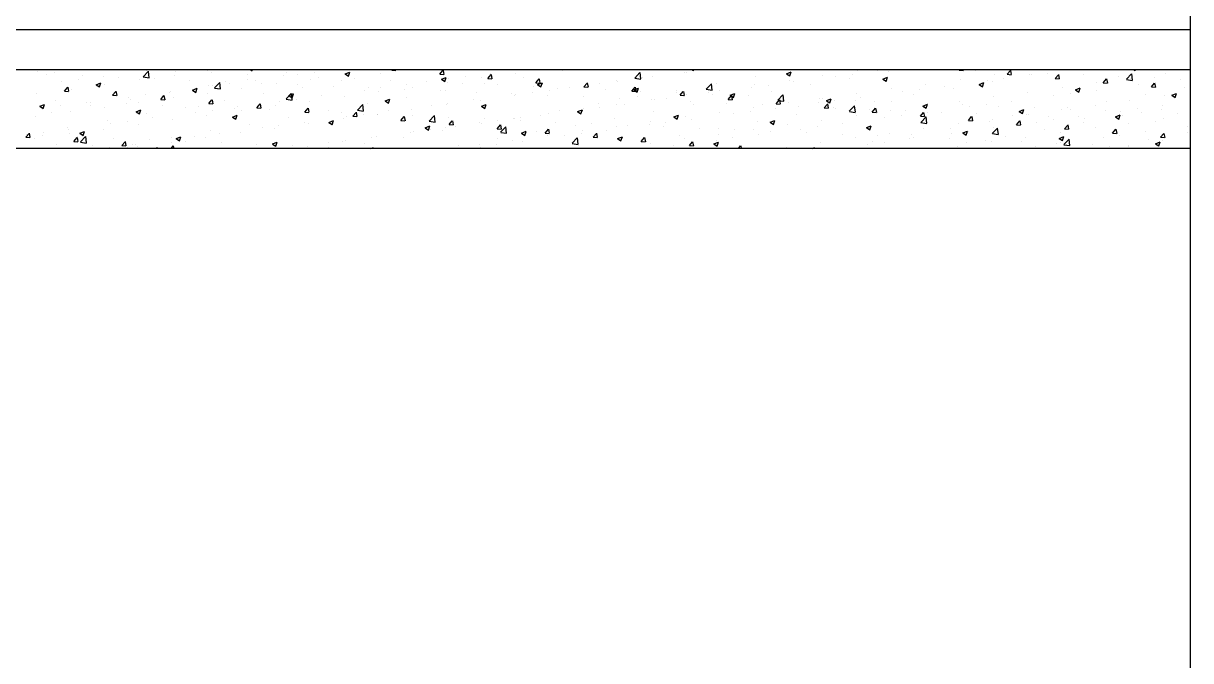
# Model space of a CAD drawing. Header units: millimetres. Extents: x 400382 to 401267, y 4543945 to 4544126.
# Drawn here: x 400784.703 to 400789.128, y 4543955.276 to 4543957.694 of the extents above; entities that cross this region are included whole.
import ezdxf

# ---------------------------------------------------------------- set-up
doc = ezdxf.new("R2010")
doc.units = ezdxf.units.MM
doc.layers.add('görünüş prota', color=4, linetype='Continuous')
doc.layers.add('kesit tarama prota', color=252, linetype='Continuous')
doc.layers.add('PRT-KD-kazik', color=172, linetype='Continuous', lineweight=25)

msp = doc.modelspace()

# ---------------------------------------------------------------- linework, layer by layer
at = {"layer": 'görünüş prota'}
for p, q in [((400789.12779, 4543957.66944), (400713.76012, 4543957.66944)), ((400713.76012, 4543957.51944), (400789.12779, 4543957.51944)), ((400789.12779, 4543957.21944), (400713.76012, 4543957.21944))]:
    msp.add_line(p, q, dxfattribs=at)
at = {"layer": 'kesit tarama prota', "color": 253, "linetype": 'Continuous'}
for p, q in [((400785.14544, 4543957.51788), (400785.14544, 4543957.51788)), ((400785.56266, 4543957.51944), (400785.56998, 4543957.5145)), ((400785.57001, 4543957.51449), (400785.57167, 4543957.51944)), ((400786.05241, 4543957.51928), (400786.05241, 4543957.51928)), ((400786.09913, 4543957.51709), (400786.1011, 4543957.51944)), ((400786.09913, 4543957.5171), (400786.11431, 4543957.51577)), ((400786.11583, 4543957.51605), (400786.11521, 4543957.51944)), ((400787.23702, 4543957.51944), (400787.24352, 4543957.51505)), ((400787.24355, 4543957.51504), (400787.24503, 4543957.51944)), ((400787.27238, 4543957.51789), (400787.27238, 4543957.51789)), ((400787.62487, 4543957.51689), (400787.62487, 4543957.51689)), ((400788.2501, 4543957.51688), (400788.25225, 4543957.51944)), ((400788.2501, 4543957.51689), (400788.26529, 4543957.51556)), ((400788.2668, 4543957.51584), (400788.26614, 4543957.51944)), ((400788.91138, 4543957.51944), (400788.91706, 4543957.51561)), ((400788.91709, 4543957.51559), (400788.91838, 4543957.51944)), ((400784.75627, 4543957.51094), (400784.75627, 4543957.51094)), ((400784.79223, 4543957.50095), (400784.79223, 4543957.50095)), ((400784.82165, 4543957.50697), (400784.82165, 4543957.50697)), ((400784.84767, 4543957.47282), (400784.84767, 4543957.47282)), ((400784.91125, 4543957.48119), (400784.91125, 4543957.48119)), ((400784.92782, 4543957.49522), (400784.92782, 4543957.49522)), ((400785.00745, 4543957.49386), (400785.00745, 4543957.49386)), ((400785.06341, 4543957.48949), (400785.06341, 4543957.48949)), ((400785.14382, 4543957.47958), (400785.14382, 4543957.47958)), ((400785.15662, 4543957.49165), (400785.1764, 4543957.51227)), ((400785.15689, 4543957.49108), (400785.17948, 4543957.48757)), ((400785.16786, 4543957.51498), (400785.16786, 4543957.51498)), ((400785.17957, 4543957.48819), (400785.17677, 4543957.51231)), ((400785.199, 4543957.48376), (400785.199, 4543957.48376)), ((400785.27423, 4543957.49746), (400785.27423, 4543957.49746)), ((400785.28103, 4543957.51215), (400785.28103, 4543957.51215)), ((400785.33459, 4543957.47804), (400785.33459, 4543957.47804)), ((400785.40253, 4543957.51372), (400785.40253, 4543957.51372)), ((400785.41662, 4543957.50643), (400785.41662, 4543957.50643)), ((400785.55181, 4543957.48255), (400785.55181, 4543957.48255)), ((400785.55222, 4543957.5007), (400785.55222, 4543957.5007)), ((400785.58103, 4543957.47799), (400785.58103, 4543957.47799)), ((400785.68781, 4543957.49497), (400785.68781, 4543957.49497)), ((400785.69994, 4543957.50798), (400785.69994, 4543957.50798)), ((400785.74144, 4543957.49911), (400785.74144, 4543957.49911)), ((400785.79007, 4543957.48235), (400785.79007, 4543957.48235)), ((400785.80503, 4543957.50748), (400785.80503, 4543957.50748)), ((400785.8234, 4543957.48924), (400785.8234, 4543957.48924)), ((400785.90893, 4543957.47764), (400785.90893, 4543957.47764)), ((400785.922, 4543957.5014), (400785.922, 4543957.5014)), ((400785.92237, 4543957.50268), (400785.93501, 4543957.49416)), ((400785.92241, 4543957.50276), (400785.94019, 4543957.50958)), ((400785.93504, 4543957.49414), (400785.9402, 4543957.50949)), ((400785.95899, 4543957.48351), (400785.95899, 4543957.48351)), ((400786.05706, 4543957.50306), (400786.05706, 4543957.50306)), ((400786.09458, 4543957.47778), (400786.09458, 4543957.47778)), ((400786.28132, 4543957.50115), (400786.29356, 4543957.51574)), ((400786.28132, 4543957.50116), (400786.2965, 4543957.49983)), ((400786.2874, 4543957.48234), (400786.30004, 4543957.47382)), ((400786.28744, 4543957.48241), (400786.30522, 4543957.48924)), ((400786.29802, 4543957.50011), (400786.29508, 4543957.51603)), ((400786.30008, 4543957.4738), (400786.30523, 4543957.48915)), ((400786.31502, 4543957.48323), (400786.31502, 4543957.48323)), ((400786.3786, 4543957.49161), (400786.3786, 4543957.49161)), ((400786.43996, 4543957.48792), (400786.43996, 4543957.48792)), ((400786.4635, 4543957.48521), (400786.47575, 4543957.4998)), ((400786.4635, 4543957.48522), (400786.47868, 4543957.48389)), ((400786.4748, 4543957.50427), (400786.4748, 4543957.50427)), ((400786.4802, 4543957.48417), (400786.47726, 4543957.50009)), ((400786.56825, 4543957.50418), (400786.56825, 4543957.50418)), ((400786.59845, 4543957.49045), (400786.59845, 4543957.49045)), ((400786.64568, 4543957.46927), (400786.65793, 4543957.48387)), ((400786.66238, 4543957.46823), (400786.65945, 4543957.48416)), ((400786.74658, 4543957.51588), (400786.74658, 4543957.51588)), ((400786.95218, 4543957.47574), (400786.95218, 4543957.47574)), ((400786.9558, 4543957.47281), (400786.9558, 4543957.47281)), ((400787.02049, 4543957.48683), (400787.04028, 4543957.50744)), ((400787.02077, 4543957.48625), (400787.04336, 4543957.48275)), ((400787.04345, 4543957.48336), (400787.04064, 4543957.50749)), ((400787.04838, 4543957.4884), (400787.04838, 4543957.4884)), ((400787.08772, 4543957.49186), (400787.08772, 4543957.49186)), ((400787.20879, 4543957.50952), (400787.20879, 4543957.50952)), ((400787.21814, 4543957.50974), (400787.21814, 4543957.50974)), ((400787.47674, 4543957.49146), (400787.47674, 4543957.49146)), ((400787.59591, 4543957.50323), (400787.60855, 4543957.49471)), ((400787.59595, 4543957.50331), (400787.61373, 4543957.51014)), ((400787.60568, 4543957.47837), (400787.60568, 4543957.47837)), ((400787.60858, 4543957.4947), (400787.61373, 4543957.51005)), ((400787.62195, 4543957.47253), (400787.62195, 4543957.47253)), ((400787.73398, 4543957.49463), (400787.73398, 4543957.49463)), ((400787.78237, 4543957.49365), (400787.78237, 4543957.49365)), ((400787.83386, 4543957.48654), (400787.83386, 4543957.48654)), ((400787.84595, 4543957.50202), (400787.84595, 4543957.50202)), ((400787.8659, 4543957.51368), (400787.8659, 4543957.51368)), ((400787.94215, 4543957.51468), (400787.94215, 4543957.51468)), ((400787.96094, 4543957.48289), (400787.97358, 4543957.47437)), ((400787.96098, 4543957.48297), (400787.97876, 4543957.4898)), ((400787.97362, 4543957.47436), (400787.97877, 4543957.4897)), ((400787.98199, 4543957.51197), (400787.98199, 4543957.51197)), ((400788.25345, 4543957.48231), (400788.25345, 4543957.48231)), ((400788.31349, 4543957.51591), (400788.31349, 4543957.51591)), ((400788.35594, 4543957.47778), (400788.35594, 4543957.47778)), ((400788.37525, 4543957.47393), (400788.37525, 4543957.47393)), ((400788.38386, 4543957.5002), (400788.38386, 4543957.5002)), ((400788.41953, 4543957.48615), (400788.41953, 4543957.48615)), ((400788.43229, 4543957.50094), (400788.44453, 4543957.51553)), ((400788.43229, 4543957.50095), (400788.44747, 4543957.49962)), ((400788.44898, 4543957.4999), (400788.44605, 4543957.51582)), ((400788.44908, 4543957.51019), (400788.44908, 4543957.51019)), ((400788.51216, 4543957.51646), (400788.51216, 4543957.51646)), ((400788.51573, 4543957.49881), (400788.51573, 4543957.49881)), ((400788.52338, 4543957.49936), (400788.52338, 4543957.49936)), ((400788.58467, 4543957.50446), (400788.58467, 4543957.50446)), ((400788.61447, 4543957.485), (400788.62672, 4543957.49959)), ((400788.61447, 4543957.48501), (400788.62966, 4543957.48368)), ((400788.63117, 4543957.48396), (400788.62823, 4543957.49988)), ((400788.72026, 4543957.49873), (400788.72026, 4543957.49873)), ((400788.79666, 4543957.46906), (400788.8089, 4543957.48365)), ((400788.81335, 4543957.46802), (400788.81041, 4543957.48394)), ((400788.85585, 4543957.493), (400788.85585, 4543957.493)), ((400788.88437, 4543957.482), (400788.90416, 4543957.50262)), ((400788.88464, 4543957.48143), (400788.90723, 4543957.47792)), ((400788.89971, 4543957.48509), (400788.89971, 4543957.48509)), ((400788.90733, 4543957.47854), (400788.90452, 4543957.50266)), ((400788.99144, 4543957.48727), (400788.99144, 4543957.48727)), ((400789.03163, 4543957.50414), (400789.03163, 4543957.50414)), ((400789.08931, 4543957.48294), (400789.08931, 4543957.48294)), ((400789.12703, 4543957.48154), (400789.12703, 4543957.48154)), ((400784.85908, 4543957.43761), (400784.87133, 4543957.4522)), ((400784.85908, 4543957.43762), (400784.87426, 4543957.43629)), ((400784.87579, 4543957.43657), (400784.87285, 4543957.45249)), ((400784.8836, 4543957.44427), (400784.8836, 4543957.44427)), ((400784.97889, 4543957.46144), (400784.99153, 4543957.45292)), ((400784.97893, 4543957.46152), (400784.99671, 4543957.46835)), ((400784.99157, 4543957.45291), (400784.99672, 4543957.46826)), ((400785.01189, 4543957.46053), (400785.01189, 4543957.46053)), ((400785.04127, 4543957.42167), (400785.05351, 4543957.43626)), ((400785.05797, 4543957.42063), (400785.05503, 4543957.43655)), ((400785.25555, 4543957.4317), (400785.25555, 4543957.4317)), ((400785.26083, 4543957.43583), (400785.26083, 4543957.43583)), ((400785.34393, 4543957.4411), (400785.35656, 4543957.43258)), ((400785.34396, 4543957.44118), (400785.36174, 4543957.448)), ((400785.3566, 4543957.43256), (400785.36175, 4543957.44791)), ((400785.39944, 4543957.42917), (400785.39944, 4543957.42917)), ((400785.40368, 4543957.45713), (400785.40368, 4543957.45713)), ((400785.42124, 4543957.45695), (400785.42124, 4543957.45695)), ((400785.4277, 4543957.44961), (400785.44748, 4543957.47023)), ((400785.42797, 4543957.44904), (400785.45056, 4543957.44553)), ((400785.45065, 4543957.44615), (400785.44785, 4543957.47027)), ((400785.47018, 4543957.47231), (400785.47018, 4543957.47231)), ((400785.48483, 4543957.46532), (400785.48483, 4543957.46532)), ((400785.53136, 4543957.44821), (400785.53136, 4543957.44821)), ((400785.60577, 4543957.46658), (400785.60577, 4543957.46658)), ((400785.66178, 4543957.46609), (400785.66178, 4543957.46609)), ((400785.72173, 4543957.40411), (400785.71893, 4543957.42823)), ((400785.74136, 4543957.46085), (400785.74136, 4543957.46085)), ((400785.7608, 4543957.45221), (400785.7608, 4543957.45221)), ((400785.87695, 4543957.45512), (400785.87695, 4543957.45512)), ((400785.99482, 4543957.44108), (400785.99482, 4543957.44108)), ((400786.01254, 4543957.44939), (400786.01254, 4543957.44939)), ((400786.04932, 4543957.43473), (400786.04932, 4543957.43473)), ((400786.05841, 4543957.44945), (400786.05841, 4543957.44945)), ((400786.14813, 4543957.44366), (400786.14813, 4543957.44366)), ((400786.1546, 4543957.46212), (400786.1546, 4543957.46212)), ((400786.17762, 4543957.45099), (400786.17762, 4543957.45099)), ((400786.23017, 4543957.47205), (400786.23017, 4543957.47205)), ((400786.28372, 4543957.43793), (400786.28372, 4543957.43793)), ((400786.30219, 4543957.4396), (400786.30219, 4543957.4396)), ((400786.30954, 4543957.47003), (400786.30954, 4543957.47003)), ((400786.36576, 4543957.46632), (400786.36576, 4543957.46632)), ((400786.41931, 4543957.43221), (400786.41931, 4543957.43221)), ((400786.45032, 4543957.46503), (400786.45032, 4543957.46503)), ((400786.50135, 4543957.4606), (400786.50135, 4543957.4606)), ((400786.63198, 4543957.43358), (400786.63198, 4543957.43358)), ((400786.63694, 4543957.45487), (400786.63694, 4543957.45487)), ((400786.64569, 4543957.46928), (400786.66087, 4543957.46795)), ((400786.65243, 4543957.462), (400786.66507, 4543957.45347)), ((400786.65247, 4543957.46207), (400786.67025, 4543957.4689)), ((400786.66511, 4543957.45346), (400786.67026, 4543957.46881)), ((400786.69709, 4543957.43867), (400786.69709, 4543957.43867)), ((400786.72818, 4543957.44624), (400786.72818, 4543957.44624)), ((400786.77253, 4543957.44914), (400786.77253, 4543957.44914)), ((400786.8275, 4543957.45655), (400786.8275, 4543957.45655)), ((400786.82787, 4543957.45333), (400786.84011, 4543957.46793)), ((400786.82787, 4543957.45334), (400786.84305, 4543957.45201)), ((400786.84457, 4543957.45229), (400786.84163, 4543957.46822)), ((400786.88859, 4543957.46736), (400786.88859, 4543957.46736)), ((400786.90812, 4543957.44341), (400786.90812, 4543957.44341)), ((400787.01005, 4543957.43739), (400787.0223, 4543957.45199)), ((400787.01005, 4543957.4374), (400787.02524, 4543957.43608)), ((400787.01746, 4543957.44165), (400787.0301, 4543957.43313)), ((400787.0175, 4543957.44173), (400787.03528, 4543957.44856)), ((400787.02675, 4543957.43636), (400787.02382, 4543957.45228)), ((400787.03014, 4543957.43312), (400787.03529, 4543957.44847)), ((400787.04371, 4543957.43768), (400787.04371, 4543957.43768)), ((400787.1793, 4543957.43195), (400787.1793, 4543957.43195)), ((400787.18048, 4543957.44061), (400787.18048, 4543957.44061)), ((400787.19224, 4543957.42146), (400787.20448, 4543957.43605)), ((400787.20894, 4543957.42042), (400787.206, 4543957.43634)), ((400787.29157, 4543957.44478), (400787.31136, 4543957.4654)), ((400787.29184, 4543957.44421), (400787.31443, 4543957.44071)), ((400787.30176, 4543957.43037), (400787.30176, 4543957.43037)), ((400787.31453, 4543957.44132), (400787.31172, 4543957.46544)), ((400787.32861, 4543957.46603), (400787.32861, 4543957.46603)), ((400787.34335, 4543957.44145), (400787.34335, 4543957.44145)), ((400787.38253, 4543957.42139), (400787.40031, 4543957.42821)), ((400787.46217, 4543957.45149), (400787.46217, 4543957.45149)), ((400787.47527, 4543957.46049), (400787.47527, 4543957.46049)), ((400787.52576, 4543957.45986), (400787.52576, 4543957.45986)), ((400787.5376, 4543957.43569), (400787.5376, 4543957.43569)), ((400787.68573, 4543957.46112), (400787.68573, 4543957.46112)), ((400787.86282, 4543957.42912), (400787.86282, 4543957.42912)), ((400787.99323, 4543957.44701), (400787.99323, 4543957.44701)), ((400788.03575, 4543957.43562), (400788.03575, 4543957.43562)), ((400788.09933, 4543957.44399), (400788.09933, 4543957.44399)), ((400788.12153, 4543957.46327), (400788.12153, 4543957.46327)), ((400788.19553, 4543957.45666), (400788.19553, 4543957.45666)), ((400788.22712, 4543957.44851), (400788.22712, 4543957.44851)), ((400788.32597, 4543957.46255), (400788.33861, 4543957.45403)), ((400788.32601, 4543957.46263), (400788.34379, 4543957.46945)), ((400788.33865, 4543957.45401), (400788.3438, 4543957.46936)), ((400788.50907, 4543957.4319), (400788.50907, 4543957.4319)), ((400788.641, 4543957.45095), (400788.641, 4543957.45095)), ((400788.691, 4543957.44221), (400788.70364, 4543957.43369)), ((400788.69104, 4543957.44228), (400788.70882, 4543957.44911)), ((400788.70368, 4543957.43367), (400788.70883, 4543957.44902)), ((400788.76911, 4543957.44079), (400788.76911, 4543957.44079)), ((400788.77141, 4543957.46883), (400788.77141, 4543957.46883)), ((400788.79666, 4543957.46907), (400788.81184, 4543957.46774)), ((400788.92952, 4543957.46191), (400788.92952, 4543957.46191)), ((400788.97884, 4543957.45312), (400788.99109, 4543957.46771)), ((400788.97884, 4543957.45313), (400788.99402, 4543957.4518)), ((400788.99554, 4543957.45208), (400788.9926, 4543957.468)), ((400788.99311, 4543957.47028), (400788.99311, 4543957.47028)), ((400789.05607, 4543957.42194), (400789.07385, 4543957.42877)), ((400789.06871, 4543957.41333), (400789.07386, 4543957.42868)), ((400789.10541, 4543957.44951), (400789.10541, 4543957.44951)), ((400784.75318, 4543957.42639), (400784.75318, 4543957.42639)), ((400784.76551, 4543957.3796), (400784.7833, 4543957.38642)), ((400784.77815, 4543957.37098), (400784.7833, 4543957.38633)), ((400784.82373, 4543957.40023), (400784.82373, 4543957.40023)), ((400784.94063, 4543957.39368), (400784.94063, 4543957.39368)), ((400784.95932, 4543957.3945), (400784.95932, 4543957.3945)), ((400785.04127, 4543957.42168), (400785.05645, 4543957.42035)), ((400785.09491, 4543957.38877), (400785.09491, 4543957.38877)), ((400785.10104, 4543957.4148), (400785.10104, 4543957.4148)), ((400785.10742, 4543957.40627), (400785.10742, 4543957.40627)), ((400785.14073, 4543957.39502), (400785.14073, 4543957.39502)), ((400785.16463, 4543957.42317), (400785.16463, 4543957.42317)), ((400785.22345, 4543957.40573), (400785.2357, 4543957.42032)), ((400785.22345, 4543957.40574), (400785.23863, 4543957.40441)), ((400785.24015, 4543957.40469), (400785.23722, 4543957.42061)), ((400785.27114, 4543957.4129), (400785.27114, 4543957.4129)), ((400785.40564, 4543957.38979), (400785.41788, 4543957.40438)), ((400785.40564, 4543957.3898), (400785.42082, 4543957.38847)), ((400785.42234, 4543957.38875), (400785.4194, 4543957.40467)), ((400785.46454, 4543957.40136), (400785.46454, 4543957.40136)), ((400785.58782, 4543957.37385), (400785.60007, 4543957.38844)), ((400785.60452, 4543957.37281), (400785.60159, 4543957.38873)), ((400785.61267, 4543957.42678), (400785.61267, 4543957.42678)), ((400785.67462, 4543957.39892), (400785.67462, 4543957.39892)), ((400785.69877, 4543957.40757), (400785.71856, 4543957.42819)), ((400785.69905, 4543957.40699), (400785.72164, 4543957.40349)), ((400785.70896, 4543957.42076), (400785.72159, 4543957.41224)), ((400785.70899, 4543957.42083), (400785.72677, 4543957.42766)), ((400785.72163, 4543957.41222), (400785.72678, 4543957.42757)), ((400785.73821, 4543957.4073), (400785.73821, 4543957.4073)), ((400785.78699, 4543957.3978), (400785.78699, 4543957.3978)), ((400785.83441, 4543957.41996), (400785.83441, 4543957.41996)), ((400785.91891, 4543957.41684), (400785.91891, 4543957.41684)), ((400785.96985, 4543957.36553), (400785.98964, 4543957.38614)), ((400785.99281, 4543957.36207), (400785.99, 4543957.38619)), ((400786.00593, 4543957.38875), (400786.00593, 4543957.38875)), ((400786.07399, 4543957.40042), (400786.08662, 4543957.39189)), ((400786.07402, 4543957.40049), (400786.09181, 4543957.40732)), ((400786.08666, 4543957.39188), (400786.09181, 4543957.40723)), ((400786.15406, 4543957.41418), (400786.15406, 4543957.41418)), ((400786.30646, 4543957.38548), (400786.30646, 4543957.38548)), ((400786.31178, 4543957.39143), (400786.31178, 4543957.39143)), ((400786.40798, 4543957.40409), (400786.40798, 4543957.40409)), ((400786.43687, 4543957.40336), (400786.43687, 4543957.40336)), ((400786.43905, 4543957.38015), (400786.45684, 4543957.38698)), ((400786.45169, 4543957.37154), (400786.45684, 4543957.38689)), ((400786.55491, 4543957.42648), (400786.55491, 4543957.42648)), ((400786.56517, 4543957.41962), (400786.56517, 4543957.41962)), ((400786.5684, 4543957.42521), (400786.5684, 4543957.42521)), ((400786.6905, 4543957.42075), (400786.6905, 4543957.42075)), ((400786.82609, 4543957.41502), (400786.82609, 4543957.41502)), ((400786.88422, 4543957.38976), (400786.88422, 4543957.38976)), ((400786.95271, 4543957.38826), (400786.95271, 4543957.38826)), ((400786.96168, 4543957.40929), (400786.96168, 4543957.40929)), ((400786.98156, 4543957.38822), (400786.98156, 4543957.38822)), ((400787.03235, 4543957.41518), (400787.03235, 4543957.41518)), ((400787.08464, 4543957.4073), (400787.08464, 4543957.4073)), ((400787.09727, 4543957.40356), (400787.09727, 4543957.40356)), ((400787.14197, 4543957.40934), (400787.14197, 4543957.40934)), ((400787.19224, 4543957.42146), (400787.20742, 4543957.42014)), ((400787.20556, 4543957.41771), (400787.20556, 4543957.41771)), ((400787.21505, 4543957.42518), (400787.21505, 4543957.42518)), ((400787.23286, 4543957.39783), (400787.23286, 4543957.39783)), ((400787.24134, 4543957.38484), (400787.24134, 4543957.38484)), ((400787.31489, 4543957.42622), (400787.31489, 4543957.42622)), ((400787.36845, 4543957.3921), (400787.36845, 4543957.3921)), ((400787.37442, 4543957.40552), (400787.38667, 4543957.42011)), ((400787.37442, 4543957.40553), (400787.38961, 4543957.4042)), ((400787.3825, 4543957.42131), (400787.39513, 4543957.41279)), ((400787.39112, 4543957.40448), (400787.38818, 4543957.4204)), ((400787.38947, 4543957.41026), (400787.38947, 4543957.41026)), ((400787.39517, 4543957.41278), (400787.40032, 4543957.42812)), ((400787.45048, 4543957.42049), (400787.45048, 4543957.42049)), ((400787.50404, 4543957.38638), (400787.50404, 4543957.38638)), ((400787.55661, 4543957.38958), (400787.56885, 4543957.40417)), ((400787.55661, 4543957.38959), (400787.57179, 4543957.38826)), ((400787.56265, 4543957.40274), (400787.58244, 4543957.42336)), ((400787.56292, 4543957.40217), (400787.58551, 4543957.39866)), ((400787.57331, 4543957.38854), (400787.57037, 4543957.40446)), ((400787.58561, 4543957.39928), (400787.5828, 4543957.4234)), ((400787.58607, 4543957.41477), (400787.58607, 4543957.41477)), ((400787.60259, 4543957.39382), (400787.60259, 4543957.39382)), ((400787.71555, 4543957.39347), (400787.71555, 4543957.39347)), ((400787.72167, 4543957.40904), (400787.72167, 4543957.40904)), ((400787.73089, 4543957.41008), (400787.73089, 4543957.41008)), ((400787.73879, 4543957.37364), (400787.75104, 4543957.38823)), ((400787.74753, 4543957.40097), (400787.76016, 4543957.39245)), ((400787.74756, 4543957.40105), (400787.76535, 4543957.40787)), ((400787.75549, 4543957.3726), (400787.75255, 4543957.38852)), ((400787.7602, 4543957.39243), (400787.76535, 4543957.40778)), ((400787.77913, 4543957.40184), (400787.77913, 4543957.40184)), ((400787.85726, 4543957.40331), (400787.85726, 4543957.40331)), ((400787.87533, 4543957.4145), (400787.87533, 4543957.4145)), ((400787.93086, 4543957.39766), (400787.93086, 4543957.39766)), ((400787.99285, 4543957.39758), (400787.99285, 4543957.39758)), ((400788.07899, 4543957.42308), (400788.07899, 4543957.42308)), ((400788.11259, 4543957.3807), (400788.13038, 4543957.38753)), ((400788.12523, 4543957.37209), (400788.13038, 4543957.38744)), ((400788.12844, 4543957.39185), (400788.12844, 4543957.39185)), ((400788.25036, 4543957.39776), (400788.25036, 4543957.39776)), ((400788.26403, 4543957.38612), (400788.26403, 4543957.38612)), ((400788.35271, 4543957.38597), (400788.35271, 4543957.38597)), ((400788.38077, 4543957.41564), (400788.38077, 4543957.41564)), ((400788.44891, 4543957.39863), (400788.44891, 4543957.39863)), ((400788.60932, 4543957.41975), (400788.60932, 4543957.41975)), ((400788.67291, 4543957.42812), (400788.67291, 4543957.42812)), ((400788.76832, 4543957.38428), (400788.76832, 4543957.38428)), ((400788.80915, 4543957.39866), (400788.80915, 4543957.39866)), ((400788.89662, 4543957.40054), (400788.89662, 4543957.40054)), ((400788.95728, 4543957.42409), (400788.95728, 4543957.42409)), ((400789.02854, 4543957.41958), (400789.02854, 4543957.41958)), ((400789.05604, 4543957.42186), (400789.06867, 4543957.41334)), ((400784.7501, 4543957.34183), (400784.7501, 4543957.34183)), ((400784.76548, 4543957.37952), (400784.77811, 4543957.371)), ((400784.78085, 4543957.37264), (400784.78085, 4543957.37264)), ((400784.81116, 4543957.35542), (400784.81116, 4543957.35542)), ((400784.84443, 4543957.38101), (400784.84443, 4543957.38101)), ((400784.88051, 4543957.35972), (400784.88051, 4543957.35972)), ((400784.95929, 4543957.38085), (400784.95929, 4543957.38085)), ((400785.00881, 4543957.37598), (400785.00881, 4543957.37598)), ((400785.13051, 4543957.35918), (400785.14314, 4543957.35066)), ((400785.13054, 4543957.35925), (400785.14833, 4543957.36608)), ((400785.14318, 4543957.35064), (400785.14833, 4543957.36599)), ((400785.16828, 4543957.3505), (400785.16828, 4543957.3505)), ((400785.2305, 4543957.38304), (400785.2305, 4543957.38304)), ((400785.31641, 4543957.37593), (400785.31641, 4543957.37593)), ((400785.35442, 4543957.35677), (400785.35442, 4543957.35677)), ((400785.36609, 4543957.37731), (400785.36609, 4543957.37731)), ((400785.39635, 4543957.34461), (400785.39635, 4543957.34461)), ((400785.41801, 4543957.36514), (400785.41801, 4543957.36514)), ((400785.49557, 4543957.33891), (400785.51336, 4543957.34574)), ((400785.50168, 4543957.37159), (400785.50168, 4543957.37159)), ((400785.50821, 4543957.3303), (400785.51336, 4543957.34565)), ((400785.51421, 4543957.37781), (400785.51421, 4543957.37781)), ((400785.52828, 4543957.36365), (400785.52828, 4543957.36365)), ((400785.58782, 4543957.37386), (400785.603, 4543957.37253)), ((400785.63727, 4543957.36586), (400785.63727, 4543957.36586)), ((400785.65869, 4543957.38154), (400785.65869, 4543957.38154)), ((400785.77, 4543957.35791), (400785.78225, 4543957.3725)), ((400785.77001, 4543957.35792), (400785.78519, 4543957.35659)), ((400785.77286, 4543957.36013), (400785.77286, 4543957.36013)), ((400785.78671, 4543957.35687), (400785.78377, 4543957.37279)), ((400785.8578, 4543957.36332), (400785.8578, 4543957.36332)), ((400785.90845, 4543957.3544), (400785.90845, 4543957.3544)), ((400785.928, 4543957.3409), (400785.928, 4543957.3409)), ((400785.95219, 4543957.34197), (400785.96443, 4543957.35657)), ((400785.95219, 4543957.34198), (400785.96737, 4543957.34065)), ((400785.96889, 4543957.34093), (400785.96595, 4543957.35685)), ((400785.97012, 4543957.36495), (400785.99271, 4543957.36145)), ((400785.99159, 4543957.34927), (400785.99159, 4543957.34927)), ((400786.04404, 4543957.34867), (400786.04404, 4543957.34867)), ((400786.04623, 4543957.35017), (400786.04623, 4543957.35017)), ((400786.08778, 4543957.36194), (400786.08778, 4543957.36194)), ((400786.13437, 4543957.32603), (400786.14662, 4543957.34063)), ((400786.15108, 4543957.32499), (400786.14814, 4543957.34092)), ((400786.17453, 4543957.36643), (400786.17453, 4543957.36643)), ((400786.17964, 4543957.34294), (400786.17964, 4543957.34294)), ((400786.24093, 4543957.32348), (400786.26072, 4543957.3441)), ((400786.2482, 4543957.38305), (400786.2482, 4543957.38305)), ((400786.26389, 4543957.32002), (400786.26108, 4543957.34415)), ((400786.43902, 4543957.38007), (400786.45165, 4543957.37155)), ((400786.66136, 4543957.34606), (400786.66136, 4543957.34606)), ((400786.694, 4543957.35411), (400786.694, 4543957.35411)), ((400786.73609, 4543957.36433), (400786.73609, 4543957.36433)), ((400786.80405, 4543957.35973), (400786.81668, 4543957.35121)), ((400786.80408, 4543957.35981), (400786.82187, 4543957.36663)), ((400786.81672, 4543957.35119), (400786.82187, 4543957.36654)), ((400786.82177, 4543957.36718), (400786.82177, 4543957.36718)), ((400786.82441, 4543957.372), (400786.82441, 4543957.372)), ((400786.88536, 4543957.37555), (400786.88536, 4543957.37555)), ((400787.09321, 4543957.35941), (400787.09321, 4543957.35941)), ((400787.16911, 4543957.33946), (400787.1869, 4543957.34629)), ((400787.18175, 4543957.33085), (400787.1869, 4543957.3462)), ((400787.21196, 4543957.34063), (400787.21196, 4543957.34063)), ((400787.34026, 4543957.35689), (400787.34026, 4543957.35689)), ((400787.39535, 4543957.35131), (400787.39535, 4543957.35131)), ((400787.45894, 4543957.35968), (400787.45894, 4543957.35968)), ((400787.47218, 4543957.37593), (400787.47218, 4543957.37593)), ((400787.55513, 4543957.37235), (400787.55513, 4543957.37235)), ((400787.63461, 4543957.3468), (400787.63461, 4543957.3468)), ((400787.63963, 4543957.38065), (400787.63963, 4543957.38065)), ((400787.73879, 4543957.37365), (400787.75398, 4543957.37232)), ((400787.77522, 4543957.37492), (400787.77522, 4543957.37492)), ((400787.78274, 4543957.37223), (400787.78274, 4543957.37223)), ((400787.83373, 4543957.3607), (400787.85352, 4543957.38132)), ((400787.834, 4543957.36013), (400787.85659, 4543957.35662)), ((400787.85669, 4543957.35724), (400787.85388, 4543957.38136)), ((400787.85973, 4543957.34457), (400787.85973, 4543957.34457)), ((400787.91081, 4543957.36919), (400787.91081, 4543957.36919)), ((400787.92098, 4543957.3577), (400787.93322, 4543957.37229)), ((400787.92098, 4543957.35771), (400787.93616, 4543957.35638)), ((400787.93767, 4543957.35666), (400787.93474, 4543957.37258)), ((400787.99014, 4543957.36245), (400787.99014, 4543957.36245)), ((400788.03251, 4543957.34381), (400788.03251, 4543957.34381)), ((400788.0464, 4543957.36346), (400788.0464, 4543957.36346)), ((400788.10316, 4543957.34176), (400788.11541, 4543957.35635)), ((400788.10316, 4543957.34177), (400788.11834, 4543957.34044)), ((400788.11256, 4543957.38063), (400788.12519, 4543957.3721)), ((400788.11986, 4543957.34072), (400788.11692, 4543957.35664)), ((400788.11844, 4543957.37871), (400788.11844, 4543957.37871)), ((400788.12871, 4543957.35648), (400788.12871, 4543957.35648)), ((400788.18199, 4543957.35773), (400788.18199, 4543957.35773)), ((400788.28535, 4543957.32582), (400788.29759, 4543957.34041)), ((400788.28912, 4543957.3776), (400788.28912, 4543957.3776)), ((400788.30204, 4543957.32478), (400788.2991, 4543957.3407)), ((400788.31758, 4543957.352), (400788.31758, 4543957.352)), ((400788.39962, 4543957.38039), (400788.39962, 4543957.38039)), ((400788.45317, 4543957.34627), (400788.45317, 4543957.34627)), ((400788.47759, 4543957.36028), (400788.49022, 4543957.35176)), ((400788.47762, 4543957.36036), (400788.49541, 4543957.36719)), ((400788.49026, 4543957.35175), (400788.49541, 4543957.3671)), ((400788.50598, 4543957.34735), (400788.50598, 4543957.34735)), ((400788.51289, 4543957.34781), (400788.51289, 4543957.34781)), ((400788.53521, 4543957.37466), (400788.53521, 4543957.37466)), ((400788.58876, 4543957.34055), (400788.58876, 4543957.34055)), ((400788.63791, 4543957.36639), (400788.63791, 4543957.36639)), ((400788.66102, 4543957.37324), (400788.66102, 4543957.37324)), ((400788.6708, 4543957.36894), (400788.6708, 4543957.36894)), ((400788.70229, 4543957.34061), (400788.70229, 4543957.34061)), ((400788.80639, 4543957.36321), (400788.80639, 4543957.36321)), ((400788.84262, 4543957.33994), (400788.85525, 4543957.33142)), ((400788.84265, 4543957.34002), (400788.86044, 4543957.34685)), ((400788.85529, 4543957.33141), (400788.86044, 4543957.34675)), ((400788.8627, 4543957.36173), (400788.8627, 4543957.36173)), ((400788.87001, 4543957.34289), (400788.87001, 4543957.34289)), ((400788.92629, 4543957.3701), (400788.92629, 4543957.3701)), ((400788.94198, 4543957.35748), (400788.94198, 4543957.35748)), ((400789.01814, 4543957.36832), (400789.01814, 4543957.36832)), ((400789.02249, 4543957.38276), (400789.02249, 4543957.38276)), ((400789.07757, 4543957.35175), (400789.07757, 4543957.35175)), ((400784.87202, 4543957.29965), (400784.87202, 4543957.29965)), ((400785.02015, 4543957.32508), (400785.02015, 4543957.32508)), ((400785.03423, 4543957.31462), (400785.03423, 4543957.31462)), ((400785.09781, 4543957.32299), (400785.09781, 4543957.32299)), ((400785.13764, 4543957.31047), (400785.13764, 4543957.31047)), ((400785.19401, 4543957.33565), (400785.19401, 4543957.33565)), ((400785.26805, 4543957.32835), (400785.26805, 4543957.32835)), ((400785.49554, 4543957.33884), (400785.50817, 4543957.33031)), ((400785.56155, 4543957.31247), (400785.56155, 4543957.31247)), ((400785.6078, 4543957.29874), (400785.6078, 4543957.29874)), ((400785.6556, 4543957.29698), (400785.6556, 4543957.29698)), ((400785.67139, 4543957.30712), (400785.67139, 4543957.30712)), ((400785.70968, 4543957.3379), (400785.70968, 4543957.3379)), ((400785.76759, 4543957.31978), (400785.76759, 4543957.31978)), ((400785.7839, 4543957.31324), (400785.7839, 4543957.31324)), ((400785.86057, 4543957.31849), (400785.8732, 4543957.30997)), ((400785.8606, 4543957.31857), (400785.87839, 4543957.3254)), ((400785.87324, 4543957.30996), (400785.87839, 4543957.32531)), ((400785.91582, 4543957.33229), (400785.91582, 4543957.33229)), ((400786.13437, 4543957.32604), (400786.14956, 4543957.32471)), ((400786.2256, 4543957.29815), (400786.23824, 4543957.28963)), ((400786.22564, 4543957.29823), (400786.24342, 4543957.30505)), ((400786.23827, 4543957.28961), (400786.24342, 4543957.30496)), ((400786.2412, 4543957.32291), (400786.26379, 4543957.31941)), ((400786.30337, 4543957.30092), (400786.30337, 4543957.30092)), ((400786.31523, 4543957.33721), (400786.31523, 4543957.33721)), ((400786.31656, 4543957.31009), (400786.3288, 4543957.32469)), ((400786.31656, 4543957.3101), (400786.33174, 4543957.30877)), ((400786.33326, 4543957.30906), (400786.33032, 4543957.32498)), ((400786.34116, 4543957.30391), (400786.34116, 4543957.30391)), ((400786.43378, 4543957.31881), (400786.43378, 4543957.31881)), ((400786.43983, 4543957.31348), (400786.43983, 4543957.31348)), ((400786.45082, 4543957.33148), (400786.45082, 4543957.33148)), ((400786.49874, 4543957.29415), (400786.51099, 4543957.30875)), ((400786.50158, 4543957.32503), (400786.50158, 4543957.32503)), ((400786.51201, 4543957.28144), (400786.5318, 4543957.30206)), ((400786.51544, 4543957.29312), (400786.51251, 4543957.30904)), ((400786.53497, 4543957.27798), (400786.53216, 4543957.3021)), ((400786.56208, 4543957.33507), (400786.56208, 4543957.33507)), ((400786.56516, 4543957.3334), (400786.56516, 4543957.3334)), ((400786.58641, 4543957.32576), (400786.58641, 4543957.32576)), ((400786.58796, 4543957.3389), (400786.58796, 4543957.3389)), ((400786.722, 4543957.32003), (400786.722, 4543957.32003)), ((400786.79695, 4543957.30856), (400786.79695, 4543957.30856)), ((400786.85759, 4543957.3143), (400786.85759, 4543957.3143)), ((400786.94508, 4543957.33399), (400786.94508, 4543957.33399)), ((400786.94962, 4543957.3037), (400786.94962, 4543957.3037)), ((400786.99318, 4543957.30857), (400786.99318, 4543957.30857)), ((400787.07515, 4543957.30916), (400787.07515, 4543957.30916)), ((400787.08155, 4543957.32275), (400787.08155, 4543957.32275)), ((400787.12877, 4543957.30284), (400787.12877, 4543957.30284)), ((400787.13874, 4543957.31753), (400787.13874, 4543957.31753)), ((400787.16908, 4543957.33939), (400787.18171, 4543957.33087)), ((400787.23494, 4543957.33019), (400787.23494, 4543957.33019)), ((400787.26436, 4543957.29711), (400787.26436, 4543957.29711)), ((400787.33835, 4543957.29595), (400787.33835, 4543957.29595)), ((400787.48648, 4543957.32138), (400787.48648, 4543957.32138)), ((400787.53411, 4543957.31905), (400787.54674, 4543957.31052)), ((400787.53414, 4543957.31912), (400787.55193, 4543957.32595)), ((400787.54678, 4543957.31051), (400787.55193, 4543957.32586)), ((400787.59951, 4543957.30926), (400787.59951, 4543957.30926)), ((400787.71232, 4543957.30166), (400787.71232, 4543957.30166)), ((400787.7278, 4543957.32552), (400787.7278, 4543957.32552)), ((400787.80851, 4543957.31432), (400787.80851, 4543957.31432)), ((400787.89914, 4543957.2987), (400787.91178, 4543957.29018)), ((400787.89918, 4543957.29878), (400787.91696, 4543957.30561)), ((400787.91181, 4543957.29017), (400787.91696, 4543957.30552)), ((400787.96893, 4543957.33544), (400787.96893, 4543957.33544)), ((400788.10481, 4543957.31866), (400788.12459, 4543957.33927)), ((400788.10508, 4543957.31808), (400788.12767, 4543957.31458)), ((400788.12777, 4543957.31519), (400788.12496, 4543957.33932)), ((400788.21664, 4543957.29696), (400788.21664, 4543957.29696)), ((400788.24727, 4543957.3132), (400788.24727, 4543957.3132)), ((400788.28535, 4543957.32583), (400788.30053, 4543957.3245)), ((400788.36476, 4543957.32238), (400788.36476, 4543957.32238)), ((400788.37589, 4543957.27661), (400788.39567, 4543957.29723)), ((400788.37769, 4543957.33109), (400788.37769, 4543957.33109)), ((400788.38209, 4543957.29845), (400788.38209, 4543957.29845)), ((400788.39885, 4543957.27315), (400788.39604, 4543957.29727)), ((400788.46753, 4543957.30988), (400788.47978, 4543957.32447)), ((400788.46753, 4543957.30989), (400788.48271, 4543957.30856)), ((400788.48423, 4543957.30884), (400788.48129, 4543957.32476)), ((400788.5425, 4543957.31957), (400788.5425, 4543957.31957)), ((400788.60609, 4543957.32794), (400788.60609, 4543957.32794)), ((400788.64972, 4543957.29394), (400788.66196, 4543957.30854)), ((400788.66641, 4543957.2929), (400788.66347, 4543957.30882)), ((400788.72189, 4543957.31747), (400788.72189, 4543957.31747)), ((400788.72435, 4543957.33482), (400788.72435, 4543957.33482)), ((400788.76523, 4543957.29972), (400788.76523, 4543957.29972)), ((400788.85995, 4543957.32909), (400788.85995, 4543957.32909)), ((400788.89353, 4543957.31598), (400788.89353, 4543957.31598)), ((400788.99554, 4543957.32336), (400788.99554, 4543957.32336)), ((400789.02545, 4543957.33503), (400789.02545, 4543957.33503)), ((400789.11608, 4543957.3037), (400789.11608, 4543957.3037)), ((400784.71214, 4543957.26249), (400784.72439, 4543957.27708)), ((400784.71214, 4543957.2625), (400784.72732, 4543957.26117)), ((400784.71403, 4543957.27246), (400784.71403, 4543957.27246)), ((400784.7239, 4543957.27423), (400784.7239, 4543957.27423)), ((400784.72885, 4543957.26145), (400784.72591, 4543957.27737)), ((400784.74701, 4543957.25728), (400784.74701, 4543957.25728)), ((400784.77427, 4543957.27044), (400784.77427, 4543957.27044)), ((400784.77761, 4543957.28083), (400784.77761, 4543957.28083)), ((400784.87381, 4543957.2935), (400784.87381, 4543957.2935)), ((400784.87742, 4543957.27516), (400784.87742, 4543957.27516)), ((400784.89432, 4543957.24655), (400784.90657, 4543957.26114)), ((400784.91103, 4543957.24551), (400784.90809, 4543957.26143)), ((400784.90986, 4543957.26471), (400784.90986, 4543957.26471)), ((400784.91709, 4543957.27726), (400784.92973, 4543957.26873)), ((400784.91713, 4543957.27733), (400784.93491, 4543957.28416)), ((400784.91921, 4543957.24423), (400784.939, 4543957.26485)), ((400784.92976, 4543957.26872), (400784.93491, 4543957.28407)), ((400784.94217, 4543957.24077), (400784.93936, 4543957.26489)), ((400785.00572, 4543957.29142), (400785.00572, 4543957.29142)), ((400785.04545, 4543957.25898), (400785.04545, 4543957.25898)), ((400785.18104, 4543957.25325), (400785.18104, 4543957.25325)), ((400785.26529, 4543957.26162), (400785.26529, 4543957.26162)), ((400785.28212, 4543957.25691), (400785.29476, 4543957.24839)), ((400785.28216, 4543957.25699), (400785.29994, 4543957.26382)), ((400785.2876, 4543957.25659), (400785.2876, 4543957.25659)), ((400785.2948, 4543957.24838), (400785.29995, 4543957.26373)), ((400785.35119, 4543957.26496), (400785.35119, 4543957.26496)), ((400785.39326, 4543957.26006), (400785.39326, 4543957.26006)), ((400785.41342, 4543957.28704), (400785.41342, 4543957.28704)), ((400785.44739, 4543957.27763), (400785.44739, 4543957.27763)), ((400785.52519, 4543957.2791), (400785.52519, 4543957.2791)), ((400786.02096, 4543957.26175), (400786.02096, 4543957.26175)), ((400786.04315, 4543957.26562), (400786.04315, 4543957.26562)), ((400786.14358, 4543957.26262), (400786.14358, 4543957.26262)), ((400786.17144, 4543957.28188), (400786.17144, 4543957.28188)), ((400786.18138, 4543957.28287), (400786.18138, 4543957.28287)), ((400786.24496, 4543957.29124), (400786.24496, 4543957.29124)), ((400786.29171, 4543957.28805), (400786.29171, 4543957.28805)), ((400786.49874, 4543957.29416), (400786.51393, 4543957.29284)), ((400786.5007, 4543957.25771), (400786.5007, 4543957.25771)), ((400786.51228, 4543957.28087), (400786.53487, 4543957.27736)), ((400786.59063, 4543957.27781), (400786.60327, 4543957.26929)), ((400786.59067, 4543957.27788), (400786.60845, 4543957.28471)), ((400786.6033, 4543957.26927), (400786.60845, 4543957.28462)), ((400786.64883, 4543957.28313), (400786.64883, 4543957.28313)), ((400786.68093, 4543957.27822), (400786.69317, 4543957.29281)), ((400786.68093, 4543957.27823), (400786.69611, 4543957.2769)), ((400786.69091, 4543957.26956), (400786.69091, 4543957.26956)), ((400786.69763, 4543957.27718), (400786.69469, 4543957.2931)), ((400786.75495, 4543957.267), (400786.75495, 4543957.267)), ((400786.78309, 4543957.2394), (400786.80287, 4543957.26002)), ((400786.80605, 4543957.23594), (400786.80324, 4543957.26006)), ((400786.81854, 4543957.27537), (400786.81854, 4543957.27537)), ((400786.82133, 4543957.28744), (400786.82133, 4543957.28744)), ((400786.86311, 4543957.26228), (400786.87536, 4543957.27687)), ((400786.86311, 4543957.26229), (400786.8783, 4543957.26096)), ((400786.87981, 4543957.26124), (400786.87687, 4543957.27716)), ((400786.91474, 4543957.28804), (400786.91474, 4543957.28804)), ((400786.95566, 4543957.25747), (400786.9683, 4543957.24894)), ((400786.9557, 4543957.25754), (400786.97348, 4543957.26437)), ((400786.96834, 4543957.24893), (400786.97349, 4543957.26428)), ((400787.0453, 4543957.24634), (400787.05754, 4543957.26093)), ((400787.062, 4543957.2453), (400787.05906, 4543957.26122)), ((400787.19022, 4543957.27052), (400787.19022, 4543957.27052)), ((400787.20887, 4543957.25607), (400787.20887, 4543957.25607)), ((400787.33717, 4543957.27234), (400787.33717, 4543957.27234)), ((400787.39212, 4543957.2595), (400787.39212, 4543957.2595)), ((400787.39995, 4543957.29138), (400787.39995, 4543957.29138)), ((400787.46909, 4543957.29138), (400787.46909, 4543957.29138)), ((400787.48832, 4543957.27217), (400787.48832, 4543957.27217)), ((400787.53554, 4543957.28565), (400787.53554, 4543957.28565)), ((400787.64873, 4543957.29329), (400787.64873, 4543957.29329)), ((400787.67113, 4543957.27993), (400787.67113, 4543957.27993)), ((400787.80672, 4543957.2742), (400787.80672, 4543957.2742)), ((400787.85664, 4543957.26001), (400787.85664, 4543957.26001)), ((400787.94231, 4543957.26847), (400787.94231, 4543957.26847)), ((400787.98705, 4543957.2779), (400787.98705, 4543957.2779)), ((400788.06189, 4543957.2563), (400788.06189, 4543957.2563)), ((400788.06851, 4543957.27153), (400788.06851, 4543957.27153)), ((400788.0779, 4543957.26274), (400788.0779, 4543957.26274)), ((400788.11535, 4543957.29416), (400788.11535, 4543957.29416)), ((400788.21349, 4543957.25701), (400788.21349, 4543957.25701)), ((400788.22231, 4543957.27742), (400788.22231, 4543957.27742)), ((400788.26417, 4543957.27836), (400788.27681, 4543957.26984)), ((400788.26421, 4543957.27844), (400788.28199, 4543957.28526)), ((400788.27684, 4543957.26983), (400788.28199, 4543957.28517)), ((400788.28589, 4543957.28579), (400788.28589, 4543957.28579)), ((400788.34908, 4543957.25128), (400788.34908, 4543957.25128)), ((400788.37616, 4543957.27604), (400788.39875, 4543957.27254)), ((400788.42563, 4543957.26661), (400788.42563, 4543957.26661)), ((400788.50289, 4543957.26279), (400788.50289, 4543957.26279)), ((400788.57376, 4543957.29204), (400788.57376, 4543957.29204)), ((400788.6292, 4543957.25802), (400788.64184, 4543957.2495)), ((400788.62924, 4543957.2581), (400788.64702, 4543957.26492)), ((400788.63482, 4543957.28184), (400788.63482, 4543957.28184)), ((400788.64187, 4543957.24948), (400788.64702, 4543957.26483)), ((400788.64697, 4543957.23457), (400788.66675, 4543957.25519)), ((400788.64972, 4543957.29395), (400788.6649, 4543957.29262)), ((400788.66992, 4543957.23111), (400788.66712, 4543957.25523)), ((400788.79588, 4543957.26154), (400788.79588, 4543957.26154)), ((400788.8319, 4543957.278), (400788.84415, 4543957.2926)), ((400788.8319, 4543957.27801), (400788.84708, 4543957.27668)), ((400788.84859, 4543957.27696), (400788.84566, 4543957.29288)), ((400788.85947, 4543957.26992), (400788.85947, 4543957.26992)), ((400788.95567, 4543957.28258), (400788.95567, 4543957.28258)), ((400788.96702, 4543957.254), (400788.96702, 4543957.254)), ((400789.01409, 4543957.26206), (400789.02633, 4543957.27666)), ((400789.01409, 4543957.26207), (400789.02927, 4543957.26075)), ((400789.03078, 4543957.26102), (400789.02784, 4543957.27695)), ((400789.11515, 4543957.27943), (400789.11515, 4543957.27943)), ((400784.82782, 4543957.23632), (400784.82782, 4543957.23632)), ((400784.89433, 4543957.24656), (400784.90951, 4543957.24523)), ((400784.91948, 4543957.24365), (400784.94207, 4543957.24015)), ((400784.96341, 4543957.23059), (400784.96341, 4543957.23059)), ((400785.03099, 4543957.22281), (400785.03099, 4543957.22281)), ((400785.07651, 4543957.23061), (400785.08875, 4543957.2452)), ((400785.07651, 4543957.23062), (400785.09169, 4543957.22929)), ((400785.09321, 4543957.22957), (400785.09028, 4543957.24549)), ((400785.099, 4543957.22486), (400785.099, 4543957.22486)), ((400785.11716, 4543957.23619), (400785.11716, 4543957.23619)), ((400785.12719, 4543957.23547), (400785.12719, 4543957.23547)), ((400785.13455, 4543957.22591), (400785.13455, 4543957.22591)), ((400785.20684, 4543957.21944), (400785.21008, 4543957.2228)), ((400785.21084, 4543957.21944), (400785.21044, 4543957.22285)), ((400785.26269, 4543957.21944), (400785.27094, 4543957.22926)), ((400785.26497, 4543957.24379), (400785.26497, 4543957.24379)), ((400785.27433, 4543957.21944), (400785.27246, 4543957.22955)), ((400785.31663, 4543957.24752), (400785.31663, 4543957.24752)), ((400785.45222, 4543957.24179), (400785.45222, 4543957.24179)), ((400785.58781, 4543957.23606), (400785.58781, 4543957.23606)), ((400785.64715, 4543957.23657), (400785.65979, 4543957.22805)), ((400785.64719, 4543957.23665), (400785.66497, 4543957.24347)), ((400785.65983, 4543957.22803), (400785.66498, 4543957.24338)), ((400785.70077, 4543957.2196), (400785.70077, 4543957.2196)), ((400785.7234, 4543957.23033), (400785.7234, 4543957.23033)), ((400785.78081, 4543957.22869), (400785.78081, 4543957.22869)), ((400785.85899, 4543957.22461), (400785.85899, 4543957.22461)), ((400785.86118, 4543957.24072), (400785.86118, 4543957.24072)), ((400785.91273, 4543957.24773), (400785.91273, 4543957.24773)), ((400785.92477, 4543957.24909), (400785.92477, 4543957.24909)), ((400785.99545, 4543957.2372), (400785.99545, 4543957.2372)), ((400786.02038, 4543957.21944), (400786.03, 4543957.22313)), ((400786.0288, 4543957.21944), (400786.03001, 4543957.22304)), ((400786.35257, 4543957.23228), (400786.35257, 4543957.23228)), ((400786.43069, 4543957.23425), (400786.43069, 4543957.23425)), ((400786.43476, 4543957.22485), (400786.43476, 4543957.22485)), ((400786.49834, 4543957.23322), (400786.49834, 4543957.23322)), ((400786.55899, 4543957.25051), (400786.55899, 4543957.25051)), ((400786.59454, 4543957.24588), (400786.59454, 4543957.24588)), ((400786.78336, 4543957.23883), (400786.80595, 4543957.23532)), ((400786.89396, 4543957.21967), (400786.89396, 4543957.21967)), ((400787.04209, 4543957.2451), (400787.04209, 4543957.2451)), ((400787.0453, 4543957.24635), (400787.06048, 4543957.24502)), ((400787.07846, 4543957.23819), (400787.07846, 4543957.23819)), ((400787.16812, 4543957.23001), (400787.16812, 4543957.23001)), ((400787.22748, 4543957.2304), (400787.23973, 4543957.24499)), ((400787.22748, 4543957.23041), (400787.24267, 4543957.22908)), ((400787.24418, 4543957.22936), (400787.24124, 4543957.24528)), ((400787.32069, 4543957.23712), (400787.33333, 4543957.2286)), ((400787.32073, 4543957.2372), (400787.33851, 4543957.24403)), ((400787.32853, 4543957.25113), (400787.32853, 4543957.25113)), ((400787.33337, 4543957.22859), (400787.33852, 4543957.24394)), ((400787.41384, 4543957.21944), (400787.42191, 4543957.22905)), ((400787.42525, 4543957.21944), (400787.42343, 4543957.22934)), ((400787.59642, 4543957.22471), (400787.59642, 4543957.22471)), ((400787.69247, 4543957.21944), (400787.70354, 4543957.22368)), ((400787.70215, 4543957.21944), (400787.70355, 4543957.22359)), ((400787.72471, 4543957.24097), (400787.72471, 4543957.24097)), ((400787.77225, 4543957.22068), (400787.77225, 4543957.22068)), ((400787.90211, 4543957.23526), (400787.90211, 4543957.23526)), ((400787.92038, 4543957.2461), (400787.92038, 4543957.2461)), ((400787.96569, 4543957.24363), (400787.96569, 4543957.24363)), ((400788.24418, 4543957.22865), (400788.24418, 4543957.22865)), ((400788.2775, 4543957.24119), (400788.2775, 4543957.24119)), ((400788.3746, 4543957.24653), (400788.3746, 4543957.24653)), ((400788.48468, 4543957.24555), (400788.48468, 4543957.24555)), ((400788.53927, 4543957.22776), (400788.53927, 4543957.22776)), ((400788.62027, 4543957.23982), (400788.62027, 4543957.23982)), ((400788.63547, 4543957.24043), (400788.63547, 4543957.24043)), ((400788.64724, 4543957.234), (400788.66983, 4543957.2305)), ((400788.75586, 4543957.2341), (400788.75586, 4543957.2341)), ((400788.81889, 4543957.22858), (400788.81889, 4543957.22858)), ((400788.89044, 4543957.23143), (400788.89044, 4543957.23143)), ((400788.89145, 4543957.22837), (400788.89145, 4543957.22837)), ((400788.99423, 4543957.23768), (400789.00687, 4543957.22915)), ((400788.99427, 4543957.23775), (400789.01205, 4543957.24458)), ((400789.00691, 4543957.22914), (400789.01206, 4543957.24449)), ((400789.02236, 4543957.25047), (400789.02236, 4543957.25047)), ((400789.02704, 4543957.22264), (400789.02704, 4543957.22264))]:
    msp.add_line(p, q, dxfattribs=at)
at = {"layer": 'PRT-KD-kazik', "color": 3}
msp.add_line((400789.12779, 4543950.60944), (400789.12779, 4543972.07944), dxfattribs=at)

doc.saveas('drawing.dxf')
